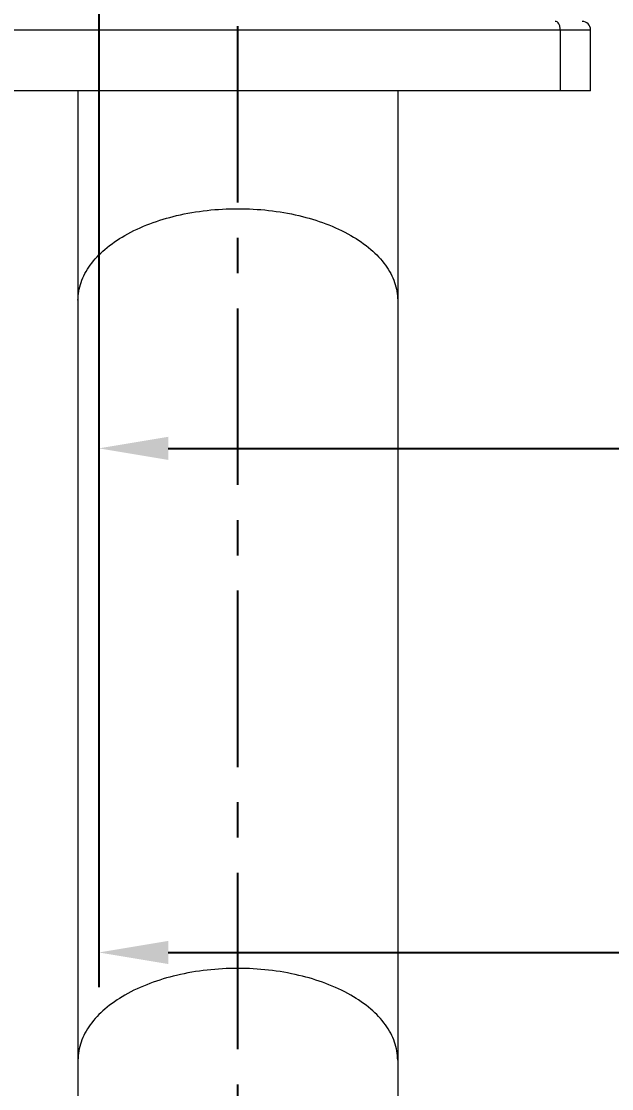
# Model space of a CAD drawing. Header units: millimetres. Extents: x 1991 to 2585, y -545 to -125.
# Drawn here: x 2126.89 to 2148.12, y -454.3 to -415.88 of the extents above; entities that cross this region are included whole.
import ezdxf

# ---------------------------------------------------------------- set-up
doc = ezdxf.new("R2010")
doc.units = ezdxf.units.MM
doc.header["$LTSCALE"] = 0.1
doc.linetypes.add('CENTERX2', pattern=[101.6, 63.5, -12.7, 12.7, -12.7])
doc.layers.get('0').update_dxf_attribs({"lineweight": 13})
doc.layers.add('CENTER', color=1, linetype='CENTERX2')
doc.layers.add('DIM', color=3, linetype='Continuous', lineweight=9)
doc.styles.get("Standard").update_dxf_attribs({"font": 'arial.ttf'})
doc.dimstyles.new('ISO-25', dxfattribs={"dimtxt": 2.5, "dimasz": 2.5, "dimexe": 1.25, "dimexo": 0.625, "dimtad": 1, "dimtxsty": 'Standard', "dimcen": 2.5, "dimadec": 0, "dimazin": 0, "dimtfac": 1, "dimtmove": 0, "dimatfit": 3, "dimfxl": 0, "dimarcsym": 0})

# ---------------------------------------------------------------- blocks, each defined once
blk = doc.blocks.new('*D7')
at = {"layer": 'Defpoints', "color": 0}
for p in [(2231.279, -332.043), (2129.677, -408.015), (2231.279, -431.251)]:
    blk.add_point(p, dxfattribs=at)
at = {"layer": 'DIM', "color": 3, "linetype": 'ByBlock', "lineweight": -2}
for p, q in [((2231.279, -332.668), (2231.279, -432.501)), ((2129.677, -408.64), (2129.677, -432.501)), ((2132.177, -431.251), (2228.779, -431.251))]:
    blk.add_line(p, q, dxfattribs=at)
at = {"layer": 'DIM', "color": 3}
for points in [[(2132.177, -430.834), (2132.177, -431.668), (2129.677, -431.251)], [(2228.779, -430.834), (2228.779, -431.668), (2231.279, -431.251)]]:
    blk.add_solid(points, dxfattribs=at)
at = {"layer": 'DIM', "color": 3, "insert": (2180.478, -427.621), "char_height": 5, "attachment_point": 5}
blk.add_mtext('101,6', dxfattribs=at)
blk = doc.blocks.new('*D8')
at = {"layer": 'Defpoints', "color": 0}
for p in [(2129.677, -408.015), (2253.064, -408.015), (2253.064, -449.398)]:
    blk.add_point(p, dxfattribs=at)
at = {"layer": 'DIM', "color": 3, "linetype": 'ByBlock', "lineweight": -2}
for p, q in [((2129.677, -408.64), (2129.677, -450.648)), ((2253.064, -408.64), (2253.064, -450.648)), ((2132.177, -449.398), (2250.564, -449.398))]:
    blk.add_line(p, q, dxfattribs=at)
at = {"layer": 'DIM', "color": 3}
for points in [[(2132.177, -448.982), (2132.177, -449.815), (2129.677, -449.398)], [(2250.564, -448.982), (2250.564, -449.815), (2253.064, -449.398)]]:
    blk.add_solid(points, dxfattribs=at)
at = {"layer": 'DIM', "color": 3, "insert": (2191.37, -445.769), "char_height": 5, "attachment_point": 5}
blk.add_mtext('123,4', dxfattribs=at)

msp = doc.modelspace()

# ---------------------------------------------------------------- linework, layer by layer
at = {"color": 7, "linetype": 'Continuous'}
for p, q in [((2102.077, -416.18), (2147.366, -416.18)), ((2146.277, -416.18), (2146.277, -418.38)), ((2147.366, -418.38), (2147.366, -416.18)), ((2147.366, -418.38), (2102.077, -418.38)), ((2128.927, -418.38), (2128.927, -475.715)), ((2140.427, -418.38), (2140.427, -475.715))]:
    msp.add_line(p, q, dxfattribs=at)
msp.add_arc((2147.066, -416.18), 0.3, 0, 90, dxfattribs=at)
for points, knots in [([(2146.277, -416.18), (2146.277, -416.141), (2146.268, -416.067), (2146.229, -415.97), (2146.167, -415.899), (2146.112, -415.88), (2146.086, -415.88)], [0, 0, 0, 0, 0.298279, 0.570923, 0.802517, 1, 1, 1, 1]), ([(2128.927, -425.922), (2128.927, -425.704), (2129.008, -425.25), (2129.354, -424.619), (2129.901, -424.047), (2130.911, -423.357), (2132.53, -422.776), (2133.938, -422.624), (2134.677, -422.624)], [0, 0, 0, 0, 0.090459, 0.187438, 0.295433, 0.416316, 0.693118, 1, 1, 1, 1]), ([(2134.677, -422.624), (2135.415, -422.624), (2136.823, -422.776), (2138.442, -423.357), (2139.452, -424.047), (2139.999, -424.619), (2140.346, -425.25), (2140.427, -425.704), (2140.427, -425.922)], [0, 0, 0, 0, 0.306882, 0.583684, 0.704567, 0.812562, 0.909541, 1, 1, 1, 1]), ([(2134.677, -449.972), (2133.938, -449.972), (2132.53, -450.124), (2130.911, -450.705), (2129.901, -451.395), (2129.354, -451.967), (2129.008, -452.598), (2128.927, -453.052), (2128.927, -453.27)], [0, 0, 0, 0, 0.306882, 0.583684, 0.704567, 0.812562, 0.909541, 1, 1, 1, 1]), ([(2140.427, -453.27), (2140.427, -453.052), (2140.346, -452.598), (2139.999, -451.967), (2139.452, -451.395), (2138.442, -450.705), (2136.823, -450.124), (2135.415, -449.972), (2134.677, -449.972)], [0, 0, 0, 0, 0.090459, 0.187438, 0.295433, 0.416316, 0.693118, 1, 1, 1, 1])]:
    msp.add_open_spline(points, degree=3, knots=knots, dxfattribs=at)
at = {"layer": 'CENTER'}
msp.add_line((2134.677, -513.844), (2134.677, -383.501), dxfattribs=at)

# ---------------------------------------------------------------- dimensions: what is measured, and where the dimension line sits
at = {"layer": 'DIM', "color": 7}
for base, p2, picture, middle in [((2231.279, -431.251), (2231.279, -332.043), '*D7', (2180.478, -427.621)), ((2253.064, -449.398), (2253.064, -408.015), '*D8', (2191.37, -445.769))]:
    dim = msp.add_linear_dim(base=base, p1=(2129.677, -408.015), p2=p2, dimstyle='ISO-25', override={"dimtxt": 5, "dimdec": 1, "dimcen": 5, "dimclrd": 3, "dimclre": 3, "dimclrt": 3, "dimtdec": 1, "dimfxl": 1.25, "dimtfill": 1, "dimarcsym": 1}, dxfattribs=at)
    dim.commit()
    dim.dimension.update_dxf_attribs({"geometry": picture, "text_midpoint": middle})

doc.saveas('drawing.dxf')
